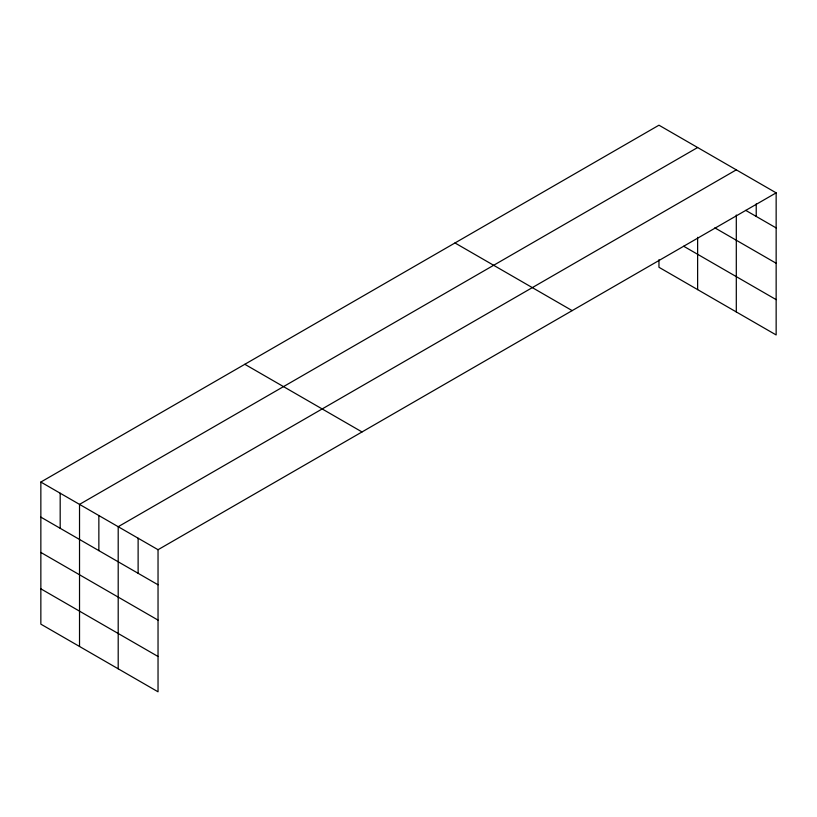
<?xml version="1.0" encoding="UTF-8"?>
<svg xmlns="http://www.w3.org/2000/svg" width="817" height="817" viewBox="0 0 817 817"><rect width="100%" height="100%" fill="white"/><g stroke="black" fill="none" stroke-linecap="round" stroke-linejoin="round"><path stroke-width="1.23" d="M776.15 192.853L158.038 549.718L158.038 691.805L40.85 624.147L40.85 482.05L658.962 125.195L776.15 192.853L776.15 334.95L658.962 267.282L658.962 259.714M736.301 215.014L736.301 311.941M697.626 147.52L79.525 504.385L79.525 646.472M736.301 169.854L118.199 526.71L118.199 668.796M745.737 210.377L776.15 227.933M714.814 227.841L776.15 263.248M683.666 246.234L776.15 299.635M454.977 242.955L572.176 310.623M244.824 364.29L362.023 431.948M40.85 482.05L158.038 549.718M40.85 517.13L158.038 584.798M40.85 552.445L158.038 620.113M40.85 588.832L158.038 656.49M756.225 203.903L756.225 216.434M697.626 237.318L697.626 289.616M138.124 538.209L138.124 573.289M98.857 515.547L98.857 550.627M60.182 493.223L60.182 528.303"/></g></svg>
